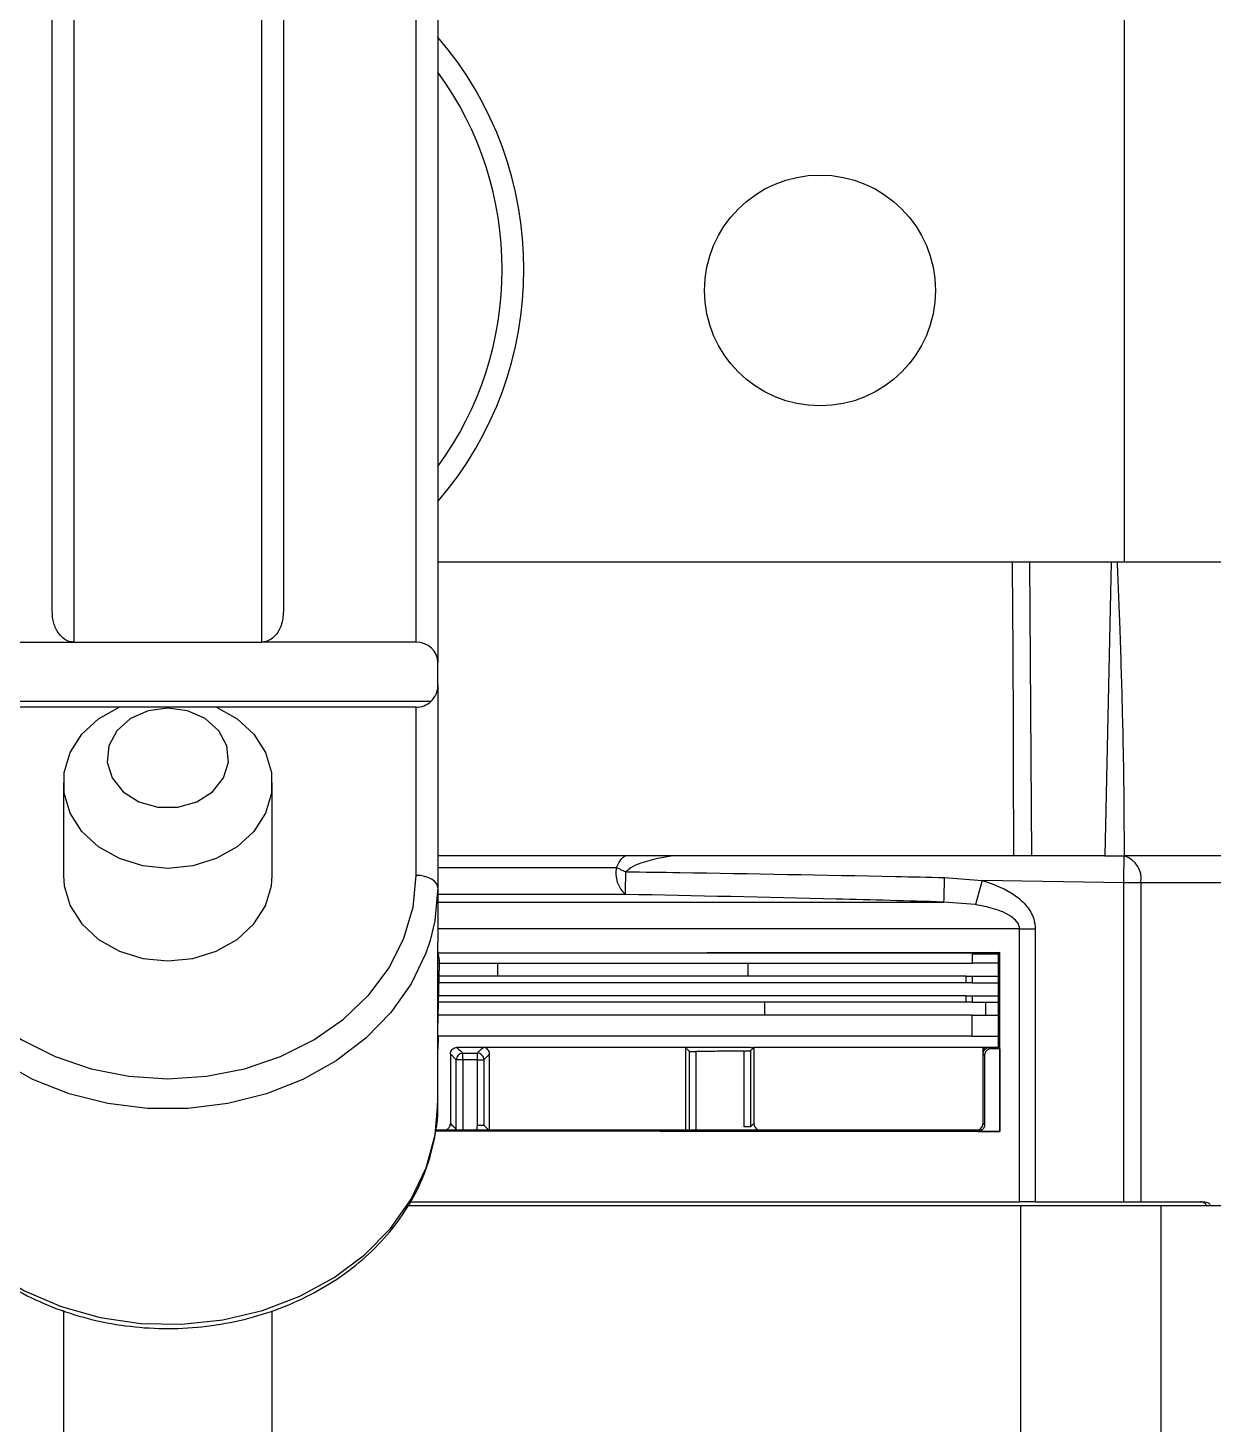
# Model space of a CAD drawing. Extents: x 11 to 120, y 2 to 94.
# Drawn here: x 54.865 to 57.591, y 80.248 to 83.459 of the extents above; entities that cross this region are included whole.
import ezdxf

# ---------------------------------------------------------------- set-up
doc = ezdxf.new("R2010")
doc.units = 0
doc.header["$MEASUREMENT"] = 0
doc.layers.add('OBJECT', color=7, linetype='CONTINUOUS')

msp = doc.modelspace()

# ---------------------------------------------------------------- linework, layer by layer
at = {"layer": 'OBJECT'}
for p, q in [((54.9205, 82.1177), (54.9205, 84.2228)), ((54.9705, 84.2228), (54.9705, 82.0461)), ((55.4025, 82.0461), (55.4025, 84.2228)), ((55.4525, 84.2228), (55.4525, 82.1177)), ((55.7575, 82.0461), (55.7575, 83.8824)), ((55.8075, 83.8824), (55.8075, 81.9992)), ((57.3865, 82.2299), (57.3865, 83.4799)), ((57.3865, 82.2299), (55.8075, 82.2299)), ((57.1737, 81.5549), (57.169, 82.2299)), ((57.3563, 82.2299), (57.3414, 81.5549)), ((59.0745, 82.2299), (57.3865, 82.2299)), ((54.6155, 82.0461), (54.9705, 82.0461)), ((54.9705, 82.0461), (55.4025, 82.0461)), ((55.7575, 82.0461), (55.4025, 82.0461)), ((55.8075, 81.9464), (55.8075, 81.9992)), ((55.8075, 81.9464), (55.8075, 81.481)), ((54.5813, 81.91), (55.7917, 81.91)), ((55.7575, 81.8964), (54.6155, 81.8964)), ((55.7575, 81.5096), (55.7575, 81.8964)), ((54.9465, 81.7224), (54.9465, 81.5096)), ((55.4265, 81.5096), (55.4265, 81.7224)), ((57.1321, 81.5549), (55.8075, 81.5549)), ((57.3414, 81.5549), (57.1737, 81.5549)), ((57.9091, 81.5549), (57.3859, 81.5549)), ((55.8075, 81.5279), (56.2181, 81.5279)), ((56.9731, 81.5049), (57.0594, 81.4981)), ((57.0594, 81.4981), (57.0443, 81.4424)), ((57.3851, 81.4929), (57.0594, 81.4981)), ((57.3851, 80.759), (57.3851, 81.4929)), ((57.4246, 81.4929), (57.3851, 81.4929)), ((57.4246, 81.4929), (57.4246, 80.759)), ((57.8864, 81.4929), (57.4246, 81.4929)), ((55.8075, 81.481), (55.8075, 81.3553)), ((56.2389, 81.466), (55.8075, 81.466)), ((55.8075, 81.4485), (56.9715, 81.4485)), ((57.0443, 81.4424), (56.9715, 81.4485)), ((57.1455, 81.3866), (55.8075, 81.3866)), ((57.1455, 80.759), (57.1455, 81.3866)), ((57.1455, 81.3866), (57.1816, 81.3866)), ((57.1816, 81.3866), (57.1816, 80.759)), ((55.8075, 80.9854), (55.8075, 81.3553)), ((55.8115, 81.315), (55.8075, 81.338)), ((55.8086, 81.3318), (57.0365, 81.3318)), ((57.0365, 81.3318), (57.0365, 81.3078)), ((57.0365, 81.329), (57.0965, 81.329)), ((57.0998, 81.3324), (57.0965, 81.329)), ((57.0965, 81.329), (57.097, 81.329)), ((57.097, 81.114), (57.097, 81.329)), ((57.0998, 80.9207), (57.0998, 81.3324)), ((55.8075, 81.3078), (55.8115, 81.3078)), ((55.8075, 81.155), (55.8115, 81.3062)), ((55.8115, 81.3094), (55.8115, 81.3146)), ((55.8115, 81.3078), (57.0365, 81.3078)), ((55.9457, 81.2778), (55.9457, 81.3078)), ((56.5214, 81.2778), (56.5214, 81.3078)), ((57.097, 81.3078), (57.0365, 81.3078)), ((57.0228, 81.2778), (55.8107, 81.2778)), ((57.0228, 81.2629), (57.0228, 81.2778)), ((57.0228, 81.2778), (57.0365, 81.2778)), ((57.0365, 81.2778), (57.0365, 81.2629)), ((57.0365, 81.2778), (57.097, 81.2778)), ((57.0228, 81.2329), (55.8095, 81.2329)), ((57.0228, 81.2629), (55.8103, 81.2629)), ((57.0365, 81.2629), (57.0228, 81.2629)), ((57.0228, 81.218), (57.0228, 81.2329)), ((57.0228, 81.2329), (57.0365, 81.2329)), ((57.0365, 81.2629), (57.097, 81.2629)), ((57.0365, 81.2329), (57.0365, 81.218)), ((57.0365, 81.2329), (57.097, 81.2329)), ((57.0228, 81.218), (55.8092, 81.218)), ((56.5597, 81.188), (56.5597, 81.218)), ((57.0365, 81.218), (57.0228, 81.218)), ((57.0365, 81.218), (57.097, 81.218)), ((57.068, 81.188), (57.068, 81.218)), ((57.0365, 81.188), (55.8084, 81.188)), ((57.0365, 81.14), (57.0365, 81.188)), ((57.0365, 81.188), (57.097, 81.188)), ((57.0365, 81.14), (55.8071, 81.14)), ((55.8083, 81.14), (55.8075, 81.1101)), ((57.0365, 81.14), (57.097, 81.14)), ((55.8515, 81.114), (55.8515, 81.114)), ((55.9265, 81.114), (55.9115, 81.114)), ((56.3768, 81.114), (55.9265, 81.114)), ((56.3768, 81.114), (56.3768, 80.924)), ((56.3865, 81.114), (56.3768, 81.114)), ((56.3861, 80.924), (56.3861, 81.1048)), ((56.4011, 81.1046), (56.4011, 80.924)), ((56.5119, 80.9316), (56.5119, 81.1058)), ((56.5265, 81.114), (56.5344, 81.114)), ((56.5269, 81.1064), (56.5269, 80.9316)), ((56.5344, 81.114), (56.5344, 80.9392)), ((57.0615, 81.114), (56.5344, 81.114)), ((57.0615, 81.0988), (57.0615, 81.114)), ((57.0955, 81.114), (57.0615, 81.114)), ((57.0766, 81.114), (57.0765, 81.114)), ((57.0965, 81.114), (57.0955, 81.114)), ((57.097, 81.114), (57.0965, 81.114)), ((57.0997, 81.1108), (57.0997, 80.9208)), ((55.85, 81.0857), (55.8365, 81.0991)), ((55.8365, 81.0991), (55.8365, 81.099)), ((55.8365, 81.099), (55.8365, 80.9391)), ((55.865, 81.0857), (55.85, 81.0857)), ((55.85, 80.9255), (55.85, 81.0857)), ((55.8985, 81.0859), (55.865, 81.0857)), ((55.865, 81.0857), (55.865, 80.9255)), ((55.8985, 81.0859), (55.9135, 81.0859)), ((55.8985, 80.9356), (55.8985, 81.0859)), ((55.9135, 81.0859), (55.9135, 80.9356)), ((55.9265, 80.924), (55.9265, 81.099)), ((57.0647, 81.0955), (57.0615, 81.0988)), ((57.0615, 80.9393), (57.0615, 81.0988)), ((57.0647, 81.0955), (57.0647, 80.936)), ((56.8115, 80.924), (55.8032, 80.924)), ((55.8365, 80.9391), (55.8365, 80.939)), ((55.8972, 80.924), (55.8985, 80.9356)), ((55.8985, 80.9356), (55.9135, 80.9356)), ((55.9135, 80.9356), (55.9265, 80.9225)), ((56.5269, 80.9316), (56.5119, 80.9316)), ((56.5269, 80.9316), (56.5344, 80.9392)), ((56.8265, 80.924), (56.8115, 80.924)), ((56.814, 80.924), (57.0465, 80.924)), ((56.8265, 80.924), (56.8265, 80.924)), ((57.0465, 80.924), (57.0464, 80.924)), ((57.0615, 80.9393), (57.0647, 80.936)), ((57.0615, 80.9388), (57.0615, 80.9393)), ((57.0998, 80.9207), (57.0997, 80.9208)), ((55.7456, 80.759), (57.1455, 80.759)), ((57.1816, 80.759), (57.3851, 80.759)), ((57.3851, 80.759), (57.4246, 80.759)), ((57.4246, 80.759), (57.5715, 80.759)), ((55.7404, 80.7509), (57.1482, 80.7509)), ((57.1482, 80.1709), (57.1482, 80.7509)), ((57.1482, 80.7509), (57.4714, 80.7509)), ((57.4714, 80.1709), (57.4714, 80.7509)), ((57.4714, 80.7509), (57.6234, 80.7509)), ((54.9465, 80.509), (54.9465, 79.9507)), ((55.4265, 79.9507), (55.4265, 80.5083))]:
    msp.add_line(p, q, dxfattribs=at)
at = {"layer": 'OBJECT', "flags": 128}
for points in [[(55.2983, 81.8964), (55.3457, 81.8696), (55.384, 81.8341), (55.4109, 81.7921), (55.4248, 81.7461), (55.4248, 81.6987), (55.4109, 81.6527), (55.384, 81.6108), (55.3457, 81.5753), (55.298, 81.5484), (55.2439, 81.5315), (55.1865, 81.5258), (55.1291, 81.5315), (55.075, 81.5484), (55.0274, 81.5753), (54.989, 81.6108), (54.9621, 81.6527), (54.9483, 81.6987), (54.9483, 81.7461), (54.9621, 81.7921), (54.989, 81.8341), (55.0274, 81.8696), (55.0747, 81.8964)], [(55.1865, 81.8945), (55.141, 81.8883), (55.1005, 81.8703), (55.0693, 81.8425), (55.0508, 81.8079), (55.047, 81.7703), (55.0583, 81.7337), (55.0835, 81.7021), (55.1199, 81.6789), (55.1635, 81.6667), (55.2096, 81.6667), (55.2531, 81.6789), (55.2895, 81.7021), (55.3147, 81.7337), (55.326, 81.7703), (55.3222, 81.8079), (55.3037, 81.8425), (55.2725, 81.8703), (55.232, 81.8883), (55.1865, 81.8945)], [(54.6155, 81.5096), (54.6225, 81.4365), (54.6435, 81.3651), (54.6777, 81.2973), (54.7246, 81.2347), (54.7827, 81.1789), (54.8509, 81.1312), (54.9273, 81.0929), (55.0101, 81.0648), (55.0972, 81.0477), (55.1865, 81.0419), (55.2758, 81.0477), (55.363, 81.0648), (55.4457, 81.0929), (55.5221, 81.1312), (55.5903, 81.1789), (55.6485, 81.2347), (55.6953, 81.2973), (55.7296, 81.3651), (55.7505, 81.4365), (55.7575, 81.5096)], [(54.9465, 81.5096), (54.9483, 81.4859), (54.9621, 81.4399), (54.989, 81.398), (55.0274, 81.3625), (55.075, 81.3356), (55.1291, 81.3188), (55.1865, 81.313)], [(55.1865, 81.313), (55.2439, 81.3188), (55.298, 81.3356), (55.3457, 81.3625), (55.384, 81.398), (55.4109, 81.4399), (55.4248, 81.4859), (55.4265, 81.5096)], [(55.8075, 81.481), (55.8065, 81.4866), (55.8037, 81.4919), (55.7991, 81.4969), (55.7929, 81.5012), (55.7853, 81.5048), (55.7766, 81.5075), (55.7673, 81.5091), (55.7575, 81.5096)], [(55.8075, 81.481), (55.8006, 81.4051), (55.7898, 81.3603)], [(55.7898, 81.3603), (55.7799, 81.331), (55.746, 81.2602), (55.6996, 81.1944), (55.6417, 81.135), (55.5737, 81.0832), (55.497, 81.0404), (55.4134, 81.0074), (55.3247, 80.985), (55.2329, 80.9737), (55.1401, 80.9737), (55.0483, 80.985), (54.9596, 81.0074), (54.876, 81.0404), (54.7993, 81.0832), (54.7313, 81.135), (54.6734, 81.1944), (54.627, 81.2602), (54.6058, 81.3007)], [(55.8515, 81.114), (55.8523, 81.1133), (55.8554, 81.1101), (55.8604, 81.1052), (55.8649, 81.1007)], [(55.8985, 81.1009), (55.8989, 81.1013), (55.902, 81.1045), (55.9068, 81.1093), (55.9115, 81.114)], [(56.3768, 81.114), (56.3785, 81.1123), (56.3825, 81.1084), (56.3861, 81.1048)], [(56.5344, 81.114), (56.5305, 81.11), (56.5269, 81.1064)], [(57.0615, 81.114), (57.0638, 81.1118), (57.0661, 81.1096)], [(57.0765, 81.114), (57.0773, 81.1132), (57.0797, 81.1108)], [(57.0997, 81.1108), (57.0975, 81.113), (57.0965, 81.114)], [(55.8649, 81.1007), (55.8949, 81.1009), (55.8985, 81.1009)], [(55.865, 81.0857), (55.865, 81.0886), (55.865, 81.0914), (55.8649, 81.0939), (55.8649, 81.0962), (55.8649, 81.0981), (55.8649, 81.0995), (55.8649, 81.1004), (55.8649, 81.1007)], [(55.8985, 81.0859), (55.8985, 81.0888), (55.8985, 81.0916), (55.8985, 81.0941), (55.8985, 81.0964), (55.8985, 81.0982), (55.8985, 81.0997), (55.8985, 81.1006), (55.8985, 81.1009)], [(55.9265, 81.099), (55.9217, 81.0941), (55.9169, 81.0893), (55.9135, 81.0859)], [(54.5661, 80.9639), (54.5683, 80.9373), (54.5844, 80.8607), (54.6146, 80.7871), (54.6582, 80.7181), (54.714, 80.6553), (54.7809, 80.6002), (54.8572, 80.5541), (54.9412, 80.518), (55.031, 80.4929), (55.1243, 80.4792), (55.2191, 80.4774), (55.3132, 80.4874), (55.4043, 80.509), (55.4903, 80.5417), (55.5692, 80.5848), (55.6392, 80.6372), (55.6987, 80.6977), (55.7462, 80.765), (55.7806, 80.8373), (55.8012, 80.9132), (55.8075, 80.9854)], [(57.0497, 80.9208), (57.0489, 80.9216), (57.0465, 80.924)]]:
    msp.add_lwpolyline(points, dxfattribs=at)
at = {"layer": 'OBJECT'}
msp.add_circle((56.6865, 82.8549), 0.2655, dxfattribs=at)
for centre, radius, start, end in [((55.1865, 82.9034), 0.819, 319.3094, 40.6906), ((55.1865, 82.9034), 0.769, 323.8565, 36.1435), ((55.7575, 81.9464), 0.05, 313.1786, 0), ((55.7575, 81.9464), 0.05, 270, 313.1786), ((8.0762, 82.3309), 49.316, 359.02638, 359.0984), ((57.3697, 81.5018), 0.0556, 350.8084, 72.8844), ((56.2831, 81.5153), 0.0662, 169.0221, 228.1642), ((56.3955, 81.8965), 0.4091, 244.3024, 247.6558), ((43.6056, 81.7429), 12.6363, 358.74403, 358.98063), ((40.092, 81.9716), 16.8876, 358.22492, 358.41631), ((55.6915, 81.3146), 0.12, 0, 0.1914), ((55.6915, 81.3094), 0.12, 359.2499, 0), ((55.6915, 81.3094), 0.12, 358.5, 359.2499), ((55.865, 81.0857), 0.015, 90.3651, 179.9547), ((55.8985, 81.0859), 0.015, 0.0468, 90.2895)]:
    msp.add_arc(centre, radius, start, end, dxfattribs=at)
for centre, major_axis, ratio, start_param, end_param in [((55.7575, 81.9992), (0.05, 0), 0.938361, 0, 1.570796), ((56.3049, 79.2453), (2.3412, 0), 0.904333, 1.783132, 1.78488)]:
    msp.add_ellipse(centre, major_axis=major_axis, ratio=ratio, start_param=start_param, end_param=end_param, dxfattribs=at)
for points, knots in [([(57.1321, 81.5549), (57.1319, 81.6594), (57.1316, 81.8684), (57.1304, 82.0934), (57.1291, 82.2139), (57.1289, 82.2299)], [0, 0, 0, 0, 0.46446, 0.928893, 1, 1, 1, 1]), ([(57.3699, 82.2299), (57.3719, 82.1796), (57.3764, 82.0694), (57.3815, 81.8994), (57.3852, 81.7247), (57.3857, 81.6098), (57.3859, 81.5549)], [0, 0, 0, 0, 0.22394, 0.489698, 0.755953, 1, 1, 1, 1]), ([(54.9705, 82.0461), (54.9661, 82.0466), (54.9572, 82.0476), (54.9441, 82.0557), (54.9314, 82.0705), (54.9222, 82.0924), (54.9211, 82.1094), (54.9205, 82.1177)], [0, 0, 0, 0, 0.138343, 0.27604, 0.470202, 0.74205, 1, 1, 1, 1]), ([(55.4525, 82.1177), (55.4515, 82.1064), (55.4498, 82.0876), (55.4382, 82.0656), (55.4256, 82.0531), (55.4134, 82.047), (55.4057, 82.0463), (55.4025, 82.0461)], [0, 0, 0, 0, 0.350281, 0.585229, 0.760499, 0.899707, 1, 1, 1, 1]), ([(56.2181, 81.5279), (56.2223, 81.5363), (56.2277, 81.5469), (56.2369, 81.5535), (56.2389, 81.5549)], [0, 0, 0, 0, 0.785748, 1, 1, 1, 1]), ([(56.3525, 81.5549), (56.3409, 81.5533), (56.3145, 81.5497), (56.2807, 81.5401), (56.2537, 81.5302), (56.2436, 81.5213), (56.24, 81.5181)], [0, 0, 0, 0, 0.293555, 0.667633, 0.881098, 1, 1, 1, 1]), ([(57.1737, 81.5549), (57.1699, 81.5549), (57.1593, 81.5549), (57.1447, 81.5549), (57.1355, 81.5549), (57.1321, 81.5549)], [0, 0, 0, 0, 0.263886, 0.723096, 1, 1, 1, 1]), ([(57.3414, 81.5549), (57.3482, 81.5549), (57.3617, 81.5549), (57.3768, 81.5549), (57.384, 81.5549), (57.3859, 81.5549)], [0, 0, 0, 0, 0.425021, 0.850044, 1, 1, 1, 1]), ([(56.24, 81.5181), (56.2813, 81.5175), (56.4879, 81.5145), (56.7323, 81.51), (56.9354, 81.5057), (56.9731, 81.5049)], [0, 0, 0, 0, 0.1690993, 0.845499, 1, 1, 1, 1]), ([(57.0594, 81.4981), (57.0868, 81.4886), (57.125, 81.4753), (57.1626, 81.4402), (57.179, 81.4135), (57.1808, 81.3944), (57.1816, 81.3866)], [0, 0, 0, 0, 0.4849631, 0.6758982, 0.8683927, 1, 1, 1, 1]), ([(56.9715, 81.4485), (56.8888, 81.4508), (56.6447, 81.4576), (56.4005, 81.4626), (56.2389, 81.466)], [0, 0, 0, 0, 0.33844, 1, 1, 1, 1]), ([(57.1455, 81.3866), (57.1452, 81.3893), (57.1445, 81.3954), (57.1381, 81.4055), (57.1196, 81.4213), (57.0866, 81.4342), (57.058, 81.4397), (57.0443, 81.4424)], [0, 0, 0, 0, 0.0643079, 0.144324, 0.2802279, 0.6533151, 1, 1, 1, 1]), ([(55.8086, 81.3318), (55.9265, 81.3319), (56.1673, 81.3319), (56.5036, 81.332), (56.8187, 81.3322), (57.0061, 81.3323), (57.0998, 81.3324)], [0, 0, 0, 0, 0.256595, 0.524344, 0.762172, 1, 1, 1, 1]), ([(55.8365, 81.0991), (55.8366, 81.1002), (55.8368, 81.103), (55.8386, 81.1072), (55.842, 81.111), (55.8465, 81.1136), (55.8498, 81.1139), (55.8515, 81.114)], [0, 0, 0, 0, 0.139108, 0.354907, 0.570672, 0.785286, 1, 1, 1, 1]), ([(55.9115, 81.114), (55.909, 81.114), (55.8991, 81.114), (55.8791, 81.114), (55.8615, 81.114), (55.8515, 81.114)], [0, 0, 0, 0, 0.124522, 0.499558, 1, 1, 1, 1]), ([(55.9265, 81.099), (55.9264, 81.1), (55.9263, 81.1028), (55.9245, 81.107), (55.9211, 81.1109), (55.9166, 81.1135), (55.9132, 81.1139), (55.9115, 81.114)], [0, 0, 0, 0, 0.132086, 0.346838, 0.565443, 0.785527, 1, 1, 1, 1]), ([(56.3861, 81.1048), (56.3863, 81.1048), (56.3868, 81.1047), (56.3895, 81.1046), (56.3934, 81.1046), (56.3975, 81.1046), (56.4001, 81.1046), (56.4011, 81.1046)], [0, 0, 0, 0, 0.218376, 0.436761, 0.655077, 0.873327, 1, 1, 1, 1]), ([(56.5265, 81.114), (56.5149, 81.114), (56.4918, 81.114), (56.4452, 81.114), (56.41, 81.114), (56.3865, 81.114)], [0, 0, 0, 0, 0.250102, 0.500204, 1, 1, 1, 1]), ([(56.5119, 81.1058), (56.5041, 81.1058), (56.4836, 81.1055), (56.4504, 81.1051), (56.4213, 81.1048), (56.4049, 81.1047), (56.4011, 81.1046)], [0, 0, 0, 0, 0.2113954, 0.5547031, 0.8980099, 1, 1, 1, 1]), ([(56.5119, 81.1058), (56.5136, 81.1059), (56.517, 81.1059), (56.5214, 81.106), (56.5248, 81.1062), (56.5266, 81.1063), (56.5268, 81.1064), (56.5269, 81.1064)], [0, 0, 0, 0, 0.2182797, 0.4365549, 0.6548958, 0.873318, 1, 1, 1, 1]), ([(57.0615, 81.0993), (57.0617, 81.101), (57.0621, 81.1043), (57.0649, 81.109), (57.0691, 81.1124), (57.0734, 81.1139), (57.0757, 81.114), (57.0765, 81.114)], [0, 0, 0, 0, 0.22009, 0.439946, 0.66243, 0.885034, 1, 1, 1, 1]), ([(57.0797, 81.1108), (57.0776, 81.1105), (57.0736, 81.11), (57.0688, 81.1064), (57.0658, 81.1018), (57.0648, 81.0981), (57.0647, 81.0959), (57.0647, 81.0955)], [0, 0, 0, 0, 0.29148, 0.560989, 0.754894, 0.949735, 1, 1, 1, 1]), ([(57.0766, 81.114), (57.0774, 81.114), (57.0841, 81.114), (57.0907, 81.114), (57.0965, 81.114)], [0, 0, 0, 0, 0.127494, 1, 1, 1, 1]), ([(57.0997, 81.1108), (57.0968, 81.1108), (57.0909, 81.1108), (57.0842, 81.1108), (57.0805, 81.1108), (57.0797, 81.1108)], [0, 0, 0, 0, 0.44189, 0.883774, 1, 1, 1, 1]), ([(57.0615, 81.0988), (57.0615, 81.0989), (57.0615, 81.0991), (57.0615, 81.0993), (57.0615, 81.0993)], [0, 0, 0, 0, 0.637815, 1, 1, 1, 1]), ([(54.5674, 80.963), (54.5683, 80.9464), (54.5705, 80.9053), (54.5881, 80.8412), (54.6181, 80.7723), (54.6597, 80.7077), (54.7118, 80.6486), (54.7735, 80.5962), (54.8435, 80.5515), (54.9205, 80.5155), (55.0028, 80.4889), (55.0889, 80.4723), (55.177, 80.466), (55.2654, 80.4701), (55.3522, 80.4845), (55.4357, 80.5091), (55.5143, 80.5434), (55.5864, 80.5867), (55.6503, 80.6382), (55.7049, 80.6968), (55.7488, 80.7613), (55.7815, 80.8304), (55.8009, 80.9025), (55.809, 80.9548), (55.807, 80.9824), (55.8068, 80.9855)], [0, 0, 0, 0, 0.0307186, 0.0759109, 0.1211528, 0.1665302, 0.2120877, 0.2578266, 0.303719, 0.3497253, 0.3958087, 0.4419419, 0.4881084, 0.5343005, 0.5805154, 0.6267501, 0.6729965, 0.719237, 0.7654402, 0.8115602, 0.8575413, 0.9033322, 0.9489061, 0.99428, 1, 1, 1, 1]), ([(56.8115, 80.9209), (56.7289, 80.9209), (56.5637, 80.921), (56.3009, 80.9211), (56.0468, 80.9212), (55.8771, 80.9212), (55.8016, 80.9212)], [0, 0, 0, 0, 0.259328, 0.518656, 0.785519, 1, 1, 1, 1]), ([(55.8215, 80.924), (55.8226, 80.9241), (55.8253, 80.9243), (55.8296, 80.9261), (55.8334, 80.9294), (55.836, 80.9339), (55.8363, 80.9373), (55.8365, 80.939)], [0, 0, 0, 0, 0.139019, 0.354778, 0.570512, 0.785205, 1, 1, 1, 1]), ([(55.8365, 80.939), (55.8365, 80.939), (55.8413, 80.9342), (55.8456, 80.9299), (55.85, 80.9255)], [0, 0, 0, 0, 0.000031, 1, 1, 1, 1]), ([(56.5344, 80.9392), (56.5346, 80.9376), (56.5349, 80.9344), (56.5372, 80.9301), (56.5406, 80.9267), (56.5448, 80.9245), (56.5479, 80.9242), (56.5494, 80.924)], [0, 0, 0, 0, 0.193004, 0.38573, 0.585959, 0.80189, 1, 1, 1, 1]), ([(57.0998, 80.9207), (57.0794, 80.9207), (57.0385, 80.9207), (56.976, 80.9208), (56.9007, 80.9208), (56.8453, 80.9209), (56.8115, 80.9209)], [0, 0, 0, 0, 0.218765, 0.43753, 0.656295, 1, 1, 1, 1]), ([(57.0464, 80.924), (57.0311, 80.924), (56.9953, 80.924), (56.9226, 80.924), (56.8639, 80.924), (56.8265, 80.924)], [0, 0, 0, 0, 0.21413, 0.4988621, 1, 1, 1, 1]), ([(57.0465, 80.924), (57.048, 80.9242), (57.051, 80.9244), (57.0557, 80.9268), (57.0593, 80.9307), (57.0612, 80.9351), (57.0614, 80.9377), (57.0615, 80.9388)], [0, 0, 0, 0, 0.210558, 0.420452, 0.641378, 0.864078, 1, 1, 1, 1]), ([(57.0647, 80.936), (57.0646, 80.9345), (57.0643, 80.9315), (57.0623, 80.9274), (57.0593, 80.924), (57.055, 80.9214), (57.0516, 80.921), (57.0497, 80.9208)], [0, 0, 0, 0, 0.172842, 0.345192, 0.529672, 0.742964, 1, 1, 1, 1]), ([(57.0497, 80.9208), (57.0547, 80.9208), (57.0715, 80.9208), (57.0881, 80.9208), (57.0997, 80.9208)], [0, 0, 0, 0, 0.298618, 1, 1, 1, 1]), ([(57.0615, 80.9388), (57.0615, 80.9389), (57.0615, 80.9391), (57.0615, 80.9392), (57.0615, 80.9393)], [0, 0, 0, 0, 0.636752, 1, 1, 1, 1]), ([(57.1816, 80.759), (57.1751, 80.759), (57.1622, 80.759), (57.151, 80.759), (57.1455, 80.759)], [0, 0, 0, 0, 0.5, 1, 1, 1, 1]), ([(57.5749, 80.7509), (57.5749, 80.7511), (57.5742, 80.7528), (57.5715, 80.7557), (57.567, 80.7585), (57.5633, 80.7589), (57.5615, 80.759)], [0, 0, 0, 0, 0.026878, 0.274182, 0.638828, 1, 1, 1, 1]), ([(57.5715, 80.759), (57.5738, 80.7587), (57.5777, 80.7582), (57.5821, 80.7553), (57.5837, 80.7528), (57.5842, 80.752)], [0, 0, 0, 0, 0.487322, 0.826839, 1, 1, 1, 1])]:
    msp.add_open_spline(points, degree=3, knots=knots, dxfattribs=at)

doc.saveas('drawing.dxf')
